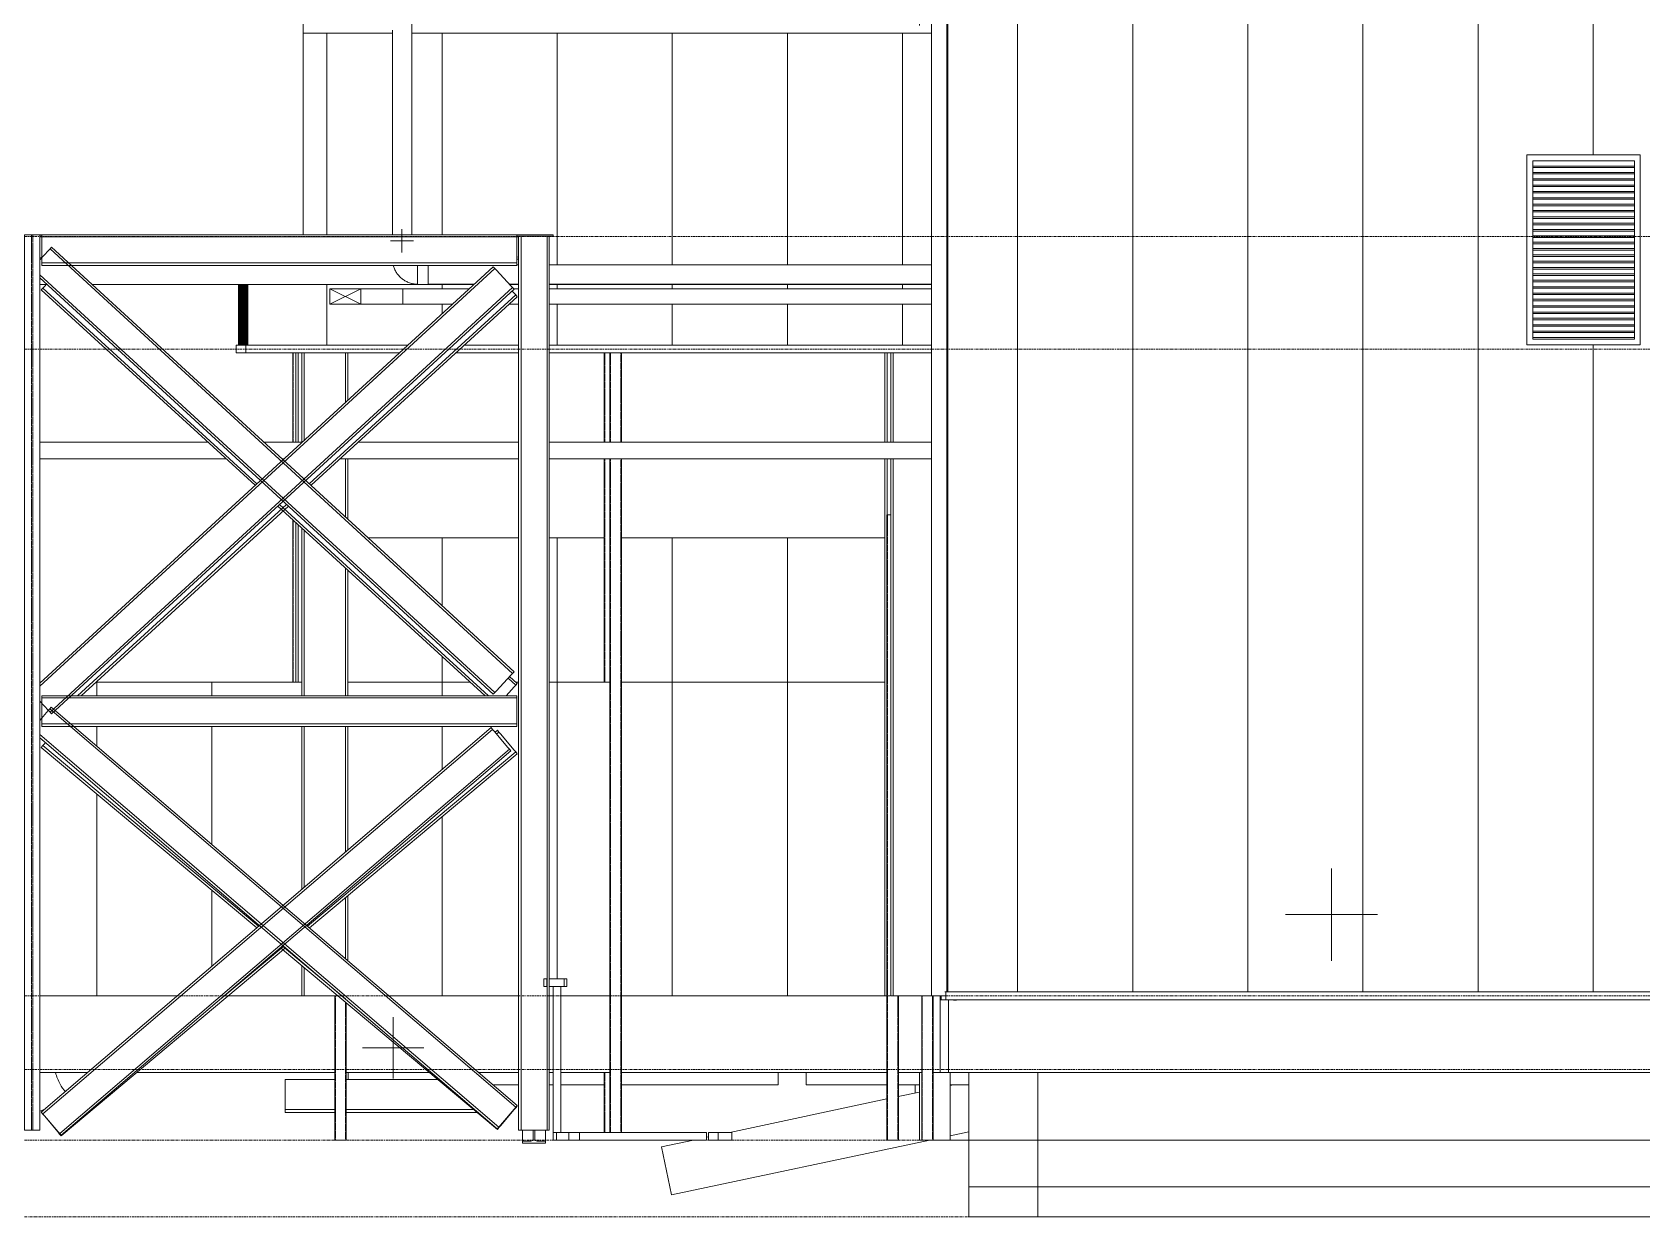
# Model space of a CAD drawing. Header units: centimetres. Extents: x -3046 to 63786, y -269 to 1483.
# Drawn here: x 17596 to 18644, y -50 to 722 of the extents above; entities that cross this region are included whole.
import ezdxf

# ---------------------------------------------------------------- set-up
doc = ezdxf.new("R2010")
doc.units = ezdxf.units.CM
for name, pattern in [('Centre', [3.175, 0.635, -0.475, 1.59, -0.475]), ('Hidden', [0.714375, 0.47625, -0.238125]), ('Oculto', [0.714375, 0.47625, -0.238125])]:
    doc.linetypes.add(name, pattern=pattern)
for name, color, linetype, lineweight in [('A-FLOR', 7, 'Continuous', 9), ('A-FLOR-LEVL', 7, 'Continuous', 9), ('A-GENM', 7, 'Continuous', 9), ('A-GLAZ', 7, 'Continuous', 9), ('A-WALL', 7, 'Continuous', 9), ('A-WALL-PATT', 7, 'Continuous', 9), ('C-BLDG-PADS', 7, 'Continuous', 9), ('E-CABL-TRAY', 7, 'Continuous', 9), ('M-EQPM', 7, 'Continuous', 9), ('M-HVAC-DUCT', 7, 'Continuous', 9), ('M-HVAC-DUCT-CNTR', 7, 'Continuous', 9), ('P-PIPE', 7, 'Continuous', 9), ('P-PIPE-CNTR', 7, 'Continuous', 9), ('S-BEAM', 7, 'Continuous', 9), ('S-COLS', 7, 'Continuous', 9)]:
    doc.layers.add(name, color=color, linetype=linetype, lineweight=lineweight)
doc.layers.add('E-CABL-TRAY-ANNO', color=7, linetype='Continuous', lineweight=9, true_color=0x007f00)
pattern_1 = [(90, (21462.55, 565.166), (-75, 5e-15), [])]

# ---------------------------------------------------------------- blocks, each defined once
blk = doc.blocks.new('ORIGEN - ORIGEN-V26-s02')
at = {"layer": 'A-GENM'}
for p, q in [((-6.1, 105), (-4.2, 105)), ((-6.1, 100), (-6.1, 105)), ((-4.2, 100), (-4.2, 105)), ((-2.5, 105), (7.1, 105)), ((7.1, 105), (9, 105)), ((7.1, 100), (7.1, 105)), ((9, 100), (9, 105)), ((-4.2, 100), (-6.1, 100)), ((0, 100), (-2.5, 100)), ((0, 100), (5, 100)), ((0, 5), (0, 100)), ((7.1, 100), (5, 100)), ((5, 5), (5, 100)), ((9, 100), (7.1, 100)), ((0, 5), (2.1, 5)), ((0, 0), (0, 5)), ((2.1, 0), (0, 0)), ((2.1, 5), (10.3, 5)), ((2.1, 0), (2.1, 5)), ((10.3, 0), (2.1, 0)), ((10.3, 5), (17.2, 5)), ((10.3, 0), (10.3, 5)), ((17.2, 0), (10.3, 0)), ((17.2, 0), (17.2, 5)), ((17.2, 5), (100, 5)), ((100, 0), (17.2, 0)), ((100, 0), (100, 5)), ((101.2, 5), (107.6, 5)), ((101.2, 0), (101.2, 5)), ((107.6, 0), (101.2, 0)), ((107.6, 5), (116.3, 5)), ((107.6, 0), (107.6, 5)), ((116.3, 0), (107.6, 0)), ((116.3, 0), (116.3, 5))]:
    blk.add_line(p, q, dxfattribs=at)
blk = doc.blocks.new('UC-Perfil universal-Pilar - 300 x 150-1495523-s02')
at = {"layer": 'S-COLS'}
for p, q in [((-167.7, 513), (-167.7, 454.9)), ((-166.2, 513), (-166.2, 454.9)), ((-167.7, 402.4), (-167.7, 298.4)), ((-166.2, 401), (-166.2, 298.4))]:
    blk.add_line(p, q, dxfattribs=at)
blk = doc.blocks.new('UC-Perfil universal-Pilar - 300 x 150-1495537-s02')
at = {"layer": 'S-COLS'}
for p, q in [((216.1, 513), (216.1, 454.9)), ((217.6, 513), (217.6, 454.9)), ((216.1, 443.9), (216.1, 298.4)), ((217.6, 443.9), (217.6, 407.5))]:
    blk.add_line(p, q, dxfattribs=at)
blk = doc.blocks.new('Costanera Perfil Z - Parametrizado - Costanera Perfil Z - Parametrizado-V27-s02')
at = {"layer": 'S-BEAM'}
for p, q in [((-174.7, 20), (-174.7, 39.5)), ((-142.3, 39.5), (-174.7, 39.5)), ((-75.2, 39.5), (-134.8, 39.5)), ((-174.7, 18), (-174.7, 20)), ((-142.3, 20), (-174.7, 20)), ((-142.3, 18), (-174.7, 18)), ((-51.9, 20), (-134.8, 20)), ((-49.5, 18), (-134.8, 18))]:
    blk.add_line(p, q, dxfattribs=at)
blk = doc.blocks.new('UC-Perfil universal-Pilar - 300 x 150-V28-s02')
at = {"layer": 'S-COLS'}
for p, q in [((-163.7, 513), (-163.7, 454.9)), ((-162.2, 513), (-162.2, 456.1)), ((-135.2, 513), (-135.2, 480.8)), ((-133.7, 482.2), (-133.7, 513)), ((-135.2, 444), (-135.2, 406.3)), ((-133.7, 404.6), (-133.7, 444)), ((-163.7, 398.8), (-163.7, 289.6)), ((-162.2, 397.4), (-162.2, 289.6)), ((-135.2, 372.7), (-135.2, 289.6)), ((-133.7, 289.6), (-133.7, 371.3)), ((-163.7, 269.6), (-163.7, 163.5)), ((-162.2, 269.6), (-162.2, 164.8)), ((-135.2, 269.6), (-135.2, 187.8)), ((-133.7, 189.1), (-133.7, 269.6)), ((-135.2, 158.1), (-135.2, 118.2)), ((-133.7, 116.8), (-133.7, 159.4)), ((-163.7, 113.7), (-163.7, 94)), ((-162.2, 112.4), (-162.2, 94)), ((-162.2, 94), (-163.7, 94)), ((-160.6, 94), (-162.2, 94)), ((-140.2, 94), (-160.6, 94))]:
    blk.add_line(p, q, dxfattribs=at)
blk = doc.blocks.new('UC-Perfil universal-Pilar - 300 x 150-V29-s02')
at = {"layer": 'S-COLS'}
for p, q in [((220.1, 513), (220.1, 454.9)), ((221.6, 513), (221.6, 454.9)), ((220.1, 443.9), (220.1, 94)), ((221.6, 443.9), (221.6, 94)), ((221.6, 94), (220.1, 94)), ((223.2, 94), (221.6, 94)), ((246.4, 94), (223.2, 94))]:
    blk.add_line(p, q, dxfattribs=at)
blk = doc.blocks.new('Costanera Perfil Z - Parametrizado - h_22cm-1726051-s02')
at = {"layer": 'S-BEAM'}
for p, q in [((260.8, 91.5), (260.8, 91.1)), ((260.8, 91.1), (262.7, 91.1)), ((262.7, 91.4), (261.1, 91.4)), ((262.7, 91.1), (262.7, 91.4))]:
    blk.add_line(p, q, dxfattribs=at)
blk = doc.blocks.new('PQ_RVR_EST-01_ZZ_ZZ_MO_T_A_rvt-2-s02')
at = {"layer": 'A-FLOR'}
for p, q in [((216.1, 94), (217.4, 94)), ((252.1, 91.5), (252.1, 44)), ((257.6, 91.5), (257.6, 44)), ((-303.4, 44), (-334.4, 44)), ((-142.3, 44), (-271.4, 44)), ((-80.5, 44), (-134.8, 44)), ((-22.5, 44), (-48.5, 44)), ((0, 44), (-2.5, 44)), ((37, 44), (5, 44)), ((217.4, 44), (44.5, 44)), ((240.1, 44), (224.8, 44)), ((252.1, 44), (247.6, 44)), ((257.6, 44), (252.1, 44)), ((2181.6, 44), (257.6, 44))]:
    blk.add_line(p, q, dxfattribs=at)
at = {"layer": 'A-WALL'}
for p, q in [((315.8, 44), (315.8, -50)), ((315.8, -50), (2195.7, -50))]:
    blk.add_line(p, q, dxfattribs=at)
at = {"layer": 'A-GENM', "lineweight": 9}
blk.add_blockref('ORIGEN - ORIGEN-V26-s02', (0, 0), dxfattribs=at)
at = {"layer": 'S-BEAM', "lineweight": 9}
for name in ['Costanera Perfil Z - Parametrizado - h_22cm-1726051-s02', 'Costanera Perfil Z - Parametrizado - Costanera Perfil Z - Parametrizado-V27-s02']:
    blk.add_blockref(name, (0, 0), dxfattribs=at)
at = {"layer": 'S-COLS', "lineweight": 9}
for name in ['UC-Perfil universal-Pilar - 300 x 150-1495523-s02', 'UC-Perfil universal-Pilar - 300 x 150-V28-s02', 'UC-Perfil universal-Pilar - 300 x 150-1495537-s02', 'UC-Perfil universal-Pilar - 300 x 150-V29-s02']:
    blk.add_blockref(name, (0, 0), dxfattribs=at)
blk = doc.blocks.new('UC-Perfil universal-Pilar - 100x200 UC-V32-s02')
at = {"layer": 'S-COLS'}
for p, q in [((-344.4, 590), (-344.4, 6.5)), ((-334.4, 590), (-344.4, 590)), ((-334.4, 590), (-334.4, 6.5)), ((-334.4, 6.5), (-344.4, 6.5))]:
    blk.add_line(p, q, dxfattribs=at)
at = {"layer": 'S-COLS', "linetype": 'Oculto'}
for p, q in [((-339.8, 6.5), (-339.8, 590)), ((-339.1, 590), (-339.1, 6.5))]:
    blk.add_line(p, q, dxfattribs=at)
blk = doc.blocks.new('UC-Perfil universal-Pilar - 100x200 UC-V33-s02')
at = {"layer": 'S-COLS'}
for p, q in [((-22.5, 589), (-22.5, 6.5)), ((-20.9, 589), (-20.9, 6.5)), ((-4, 589), (-4, 6.5)), ((-2.5, 6.5), (-2.5, 589)), ((-20.9, 6.5), (-22.5, 6.5)), ((-19.4, 6.5), (-20.9, 6.5)), ((-5.5, 6.5), (-19.4, 6.5)), ((-4, 6.5), (-5.5, 6.5)), ((-2.5, 6.5), (-4, 6.5))]:
    blk.add_line(p, q, dxfattribs=at)
blk = doc.blocks.new('UC-Perfil universal - 150x200 UC-1208291-s02')
at = {"layer": 'S-BEAM'}
for p, q in [((-333.2, 288.1), (-333.2, 289.6)), ((-23.7, 289.6), (-333.2, 289.6)), ((-333.2, 286.6), (-333.2, 288.1)), ((-23.7, 288.1), (-333.2, 288.1)), ((-333.2, 272.7), (-333.2, 286.6)), ((-23.7, 289.6), (-23.7, 288.1)), ((-23.7, 288.1), (-23.7, 286.6)), ((-23.7, 286.6), (-23.7, 272.7)), ((-333.2, 271.2), (-333.2, 272.7)), ((-23.7, 272.7), (-23.7, 271.2)), ((-333.2, 269.6), (-333.2, 271.2)), ((-333.2, 271.2), (-23.7, 271.2)), ((-23.7, 269.6), (-333.2, 269.6)), ((-23.7, 271.2), (-23.7, 269.6))]:
    blk.add_line(p, q, dxfattribs=at)
blk = doc.blocks.new('UC-Perfil universal - 150x200 UC-1208680-s02')
at = {"layer": 'S-BEAM'}
for p, q in [((-36.3, 267.1), (-37.9, 265.7)), ((-35.3, 265.9), (-36.7, 264.7)), ((-36.3, 267.1), (-35.3, 265.9)), ((-35.3, 265.9), (-34.3, 264.7)), ((-34.3, 264.7), (-25.4, 254.1)), ((-160, 139.3), (-24.4, 252.9)), ((-23.4, 251.8), (-158.8, 138.3)), ((-25.4, 254.1), (-24.4, 252.9)), ((-24.4, 252.9), (-23.4, 251.8)), ((-216.5, 92), (-175.5, 126.3)), ((-174.4, 125.3), (-320.6, 2.7)), ((-332.5, 16.9), (-333.5, 18.1)), ((-331.5, 15.7), (-332.5, 16.9)), ((-322.6, 5.1), (-331.5, 15.7)), ((-321.6, 3.9), (-322.6, 5.1)), ((-320.6, 2.7), (-321.6, 3.9))]:
    blk.add_line(p, q, dxfattribs=at)
blk = doc.blocks.new('UC-Perfil universal - 150x200 UC-1208719-s02')
at = {"layer": 'S-BEAM'}
for p, q in [((-333.5, 255.9), (-332.5, 257.1)), ((-333.5, 255.9), (-193.1, 138.3)), ((-332.5, 257.1), (-331.5, 258.3)), ((-332.5, 257.1), (-191.9, 139.3)), ((-331.5, 258.3), (-330.8, 259.1)), ((-176.4, 126.3), (-135.4, 92)), ((-177.6, 125.3), (-36.3, 6.9)), ((-24.4, 21.1), (-25.4, 19.9)), ((-23.4, 22.2), (-24.4, 21.1)), ((-25.4, 19.9), (-34.3, 9.3)), ((-35.3, 8.1), (-36.3, 6.9)), ((-34.3, 9.3), (-35.3, 8.1))]:
    blk.add_line(p, q, dxfattribs=at)
blk = doc.blocks.new('UC-Perfil universal - 150x200 UC-1208768-s02')
at = {"layer": 'S-BEAM'}
for p, q in [((-158.9, 427.7), (-24.4, 550.7)), ((-23.4, 549.5), (-157.7, 426.7)), ((-26.6, 553), (-25.5, 551.8)), ((-25.5, 551.8), (-24.4, 550.7)), ((-24.4, 550.7), (-23.4, 549.5)), ((-309.8, 289.6), (-173.7, 414.2)), ((-172.5, 413.1), (-307.5, 289.6))]:
    blk.add_line(p, q, dxfattribs=at)
blk = doc.blocks.new('UC-Perfil universal - 150x200 UC-1208779-s02')
at = {"layer": 'S-BEAM'}
for p, q in [((-332.5, 555.2), (-331.4, 556.3)), ((-331.4, 556.3), (-330.1, 557.8)), ((-333.5, 554.1), (-332.5, 555.2)), ((-333.5, 554.1), (-194.2, 426.7)), ((-332.5, 555.2), (-193, 427.7)), ((-179.4, 413.1), (-44.4, 289.6)), ((-178.2, 414.2), (-42.1, 289.6)), ((-25.5, 295.3), (-30.6, 289.6)), ((-29.4, 301), (-24.4, 296.4)), ((-28.4, 302.1), (-23.4, 297.6)), ((-24.4, 296.4), (-25.5, 295.3)), ((-23.4, 297.6), (-24.4, 296.4))]:
    blk.add_line(p, q, dxfattribs=at)
blk = doc.blocks.new('UC-Perfil universal - 150x200 UC-1218450-s02')
at = {"layer": 'S-BEAM'}
for p, q in [((-39.1, 569.1), (-334.4, 297.8)), ((-38, 568), (-334.4, 295.7)), ((-39.1, 569.1), (-38, 568)), ((-38, 568), (-37, 566.9)), ((-37, 566.9), (-27.6, 556.7)), ((-27.6, 556.7), (-26.6, 555.5)), ((-327.8, 278.8), (-26.6, 555.5)), ((-25.5, 554.4), (-326.8, 277.7)), ((-26.6, 555.5), (-25.5, 554.4)), ((-328.9, 280), (-334.4, 286.1)), ((-327.8, 278.8), (-328.8, 280)), ((-326.8, 277.7), (-327.8, 278.8))]:
    blk.add_line(p, q, dxfattribs=at)
blk = doc.blocks.new('UC-Perfil universal - 150x200 UC-V34-s02')
at = {"layer": 'S-BEAM'}
for p, q in [((-334.4, 573.6), (-328.8, 579.7)), ((-328.8, 579.7), (-327.8, 580.8)), ((-327.8, 580.8), (-326.8, 581.9)), ((-26.6, 304.1), (-327.8, 580.8)), ((-25.5, 305.2), (-326.8, 581.9)), ((-334.4, 563.9), (-38, 291.6)), ((-39.1, 290.5), (-334.4, 561.8)), ((-25.5, 305.2), (-26.6, 304.1)), ((-27.6, 303), (-37, 292.8)), ((-26.6, 304.1), (-27.6, 303)), ((-38, 291.6), (-39.1, 290.5)), ((-37, 292.8), (-38, 291.6))]:
    blk.add_line(p, q, dxfattribs=at)
blk = doc.blocks.new('UC-Perfil universal - 150x200 UC-1218451-s02')
at = {"layer": 'S-BEAM'}
for p, q in [((-40.5, 268.8), (-333.5, 18.3)), ((-39.5, 267.6), (-332.5, 17.1)), ((-40.5, 268.8), (-39.5, 267.6)), ((-39.5, 267.6), (-38.5, 266.5)), ((-38.5, 266.5), (-29.5, 255.9)), ((-321.5, 4.2), (-28.5, 254.8)), ((-27.5, 253.6), (-320.5, 3.1)), ((-29.5, 255.9), (-28.5, 254.8)), ((-28.5, 254.8), (-27.5, 253.6)), ((-332.5, 17.1), (-333.5, 18.3)), ((-331.5, 15.9), (-332.5, 17.1)), ((-322.5, 5.4), (-331.5, 15.9)), ((-321.5, 4.2), (-322.5, 5.4)), ((-320.5, 3.1), (-321.5, 4.2))]:
    blk.add_line(p, q, dxfattribs=at)
blk = doc.blocks.new('UC-Perfil universal - 150x200 UC-1218452-s02')
at = {"layer": 'S-BEAM'}
for p, q in [((-334.4, 273.5), (-329, 279.9)), ((-329, 279.9), (-328, 281)), ((-328, 281), (-327, 282.2)), ((-328, 281), (-24.4, 21.4)), ((-327, 282.2), (-23.4, 22.5)), ((-334.4, 264.2), (-35.4, 8.5)), ((-334.4, 262.2), (-36.4, 7.3)), ((-24.4, 21.4), (-25.4, 20.2)), ((-23.4, 22.5), (-24.4, 21.4)), ((-25.4, 20.2), (-34.4, 9.7)), ((-35.4, 8.5), (-36.4, 7.3)), ((-34.4, 9.7), (-35.4, 8.5))]:
    blk.add_line(p, q, dxfattribs=at)
blk = doc.blocks.new('UC-Perfil universal - 150x200 UC-1218454-s02')
at = {"layer": 'S-BEAM'}
for p, q in [((-20, 6.5), (-20, -0.6)), ((-13, 6.5), (-13, 0.7)), ((-12, 0.7), (-12, 6.5)), ((-5, -0.6), (-5, 6.5)), ((-14.5, -0.6), (-20, -0.6)), ((-20, -0.6), (-20, -1.9)), ((-20, -1.9), (-5, -1.9)), ((-5, -0.6), (-10.5, -0.6)), ((-5, -1.9), (-5, -0.6))]:
    blk.add_line(p, q, dxfattribs=at)
for centre, major_axis, start_param, end_param in [((-14.5, 0.7), (-1.52, 0), 1.570796, 3.141593), ((-10.5, 0.7), (1.52, 0), 3.141593, 4.712389)]:
    blk.add_ellipse(centre, major_axis=major_axis, ratio=0.859138, start_param=start_param, end_param=end_param, dxfattribs=at)
blk = doc.blocks.new('Elbow PVC NCh - Elbow PVC NCh-V35-s02')
at = {"layer": 'P-PIPE', "color": 6, "true_color": 0xff00ff}
for p, q in [((-88.4, 570), (-88.4, 557.6)), ((-81.5, 557.6), (-81.5, 570)), ((-88.4, 557.6), (-81.5, 557.6))]:
    blk.add_line(p, q, dxfattribs=at)
at = {"layer": 'P-PIPE', "color": 6, "true_color": 0xff00ff, "flags": 128}
blk.add_lwpolyline([(-104.1, 570), (-104, 569.5), (-103.8, 568.9), (-103.6, 568.3), (-103.3, 567.7), (-103.1, 567.1), (-102.8, 566.5), (-102.5, 565.9), (-102.1, 565.4), (-101.8, 564.8), (-101.4, 564.3), (-101, 563.8), (-100.6, 563.3), (-100.1, 562.8), (-99.7, 562.4), (-99.2, 561.9), (-98.7, 561.5), (-98.2, 561.1), (-97.7, 560.7), (-97.1, 560.4), (-96.6, 560), (-96, 559.7), (-95.4, 559.4), (-94.8, 559.1), (-94.2, 558.9), (-93.6, 558.7), (-93, 558.5), (-92.4, 558.3), (-91.8, 558.1), (-91.1, 558), (-90.5, 557.9), (-89.8, 557.8), (-89.2, 557.8), (-88.5, 557.8), (-88.4, 557.8)], dxfattribs=at)
blk = doc.blocks.new('UC-Perfil universal - 150x200 UC-1245460-s02')
at = {"layer": 'S-BEAM'}
for p, q in [((-344.4, 588.5), (-345.7, 588.5)), ((-333.3, 588.5), (-334.4, 588.5)), ((-345.7, 571.5), (-344.4, 571.5)), ((-344.4, 570), (-345.7, 570))]:
    blk.add_line(p, q, dxfattribs=at)
blk = doc.blocks.new('C Shapes - C8x16-1245447-s02')
at = {"layer": 'S-BEAM'}
for p, q in [((-333.3, 588.6), (-334.4, 588.8)), ((-334.4, 575.2), (-333.3, 575.4)), ((-334.1, 574), (-334.4, 574))]:
    blk.add_line(p, q, dxfattribs=at)
blk = doc.blocks.new('C Shapes - C8x16-1245474-s02')
at = {"layer": 'S-BEAM'}
for p, q in [((-23.7, 588.6), (-22.7, 588.4)), ((-22.7, 575.6), (-23.7, 575.4)), ((-23.7, 574), (-22.5, 574))]:
    blk.add_line(p, q, dxfattribs=at)
for centre, start_param, end_param in [((-22.8, 587.1), 5.883796, 6.118077), ((-22.8, 576.9), 3.306701, 3.540982)]:
    blk.add_ellipse(centre, major_axis=(0, 1.27), ratio=0.6, start_param=start_param, end_param=end_param, dxfattribs=at)
blk = doc.blocks.new('BPC_Codo 90_ - Codo 90_-1054126-s02')
at = {"layer": 'E-CABL-TRAY'}
for p, q in [((-125.4, 554.7), (-105.4, 554.7)), ((-105.4, 554.7), (-97.9, 554.7)), ((-97.9, 554.7), (-97.9, 544.7)), ((-105.4, 544.7), (-125.4, 544.7)), ((-105.4, 544.7), (-97.9, 544.7))]:
    blk.add_line(p, q, dxfattribs=at)
blk = doc.blocks.new('Torre - Torre-1256069-s02')
at = {"layer": 'M-EQPM'}
for p, q in [((-517.8, 1014), (-162.8, 1014)), ((-517.8, 1014), (-517.8, 590)), ((-162.8, 590), (-162.8, 1014))]:
    blk.add_line(p, q, dxfattribs=at)
blk = doc.blocks.new('Cobre - Codo - CO - Codo-1260935-s02')
at = {"layer": 'P-PIPE', "color": 6, "true_color": 0xff00ff, "flags": 128}
blk.add_lwpolyline([(-94.6, 557.5), (-94.2, 557.5), (-93.9, 557.5), (-93.8, 557.5)], dxfattribs=at)
blk = doc.blocks.new('M Canal C-Pilar - 2C200X74-V45-s02')
at = {"layer": 'S-COLS'}
for p, q in [((238.6, 726.3), (238.6, 755.6)), ((238.6, 0), (238.6, 44)), ((258.6, 44), (258.6, 0)), ((240.1, 0), (238.6, 0)), ((258.6, 0), (247.6, 0))]:
    blk.add_line(p, q, dxfattribs=at)
blk = doc.blocks.new('Generic Model 4 - Generic Model 4-1305126-s02')
at = {"layer": 'A-GENM'}
for p, q in [((-133.5, 44), (-133.5, 39.5)), ((146.5, 36), (146.5, 44)), ((164.8, 44), (164.8, 36)), ((-39.3, 36), (-22.5, 36)), ((-2.5, 36), (0, 36)), ((5, 36), (6.5, 36)), ((6.5, 36), (33, 36)), ((44.5, 36), (146.5, 36)), ((164.8, 36), (217.3, 36)), ((224.8, 36), (238.6, 36)), ((258.6, 36), (270.7, 36))]:
    blk.add_line(p, q, dxfattribs=at)
blk = doc.blocks.new('M_Round Tee - Tee-984139-s02')
at = {"layer": 'M-HVAC-DUCT', "color": 6, "true_color": 0xff00ff}
for p, q in [((-344.4, 47.2), (-353.5, 43.6)), ((-334.4, 18.9), (-331.2, 20.2))]:
    blk.add_line(p, q, dxfattribs=at)
for centre, start_param, end_param in [((-347.9, 29.7), 0.242942, 1.813738), ((-347.9, 29.7), 6.264328, 6.526127), ((-315.8, 42.5), 1.266849, 1.813738), ((-315.8, 42.5), 1.813738, 2.248259), ((-347.9, 29.7), 1.813738, 2.860936)]:
    blk.add_ellipse(centre, major_axis=(-5.6, 13.9), ratio=0.503669, start_param=start_param, end_param=end_param, dxfattribs=at)
blk = doc.blocks.new('Generic Model 5 - Generic Model 5-1306984-s02')
at = {"layer": 'A-GENM'}
for p, q in [((235.9, 36), (235.9, 30.7)), ((270.8, 0), (258.6, 0))]:
    blk.add_line(p, q, dxfattribs=at)
blk = doc.blocks.new('PQ_RVR_EXT-01_ZZ_ZZ_MO_T_A_rvt-2-s02')
at = {"layer": 'A-FLOR'}
for p, q in [((-334.4, 590), (-333.3, 590)), ((-333.3, 589), (-334.4, 589)), ((-23.7, 590), (0, 590)), ((0, 589), (-23.7, 589)), ((0, 589), (0, 590))]:
    blk.add_line(p, q, dxfattribs=at)
at = {"layer": 'E-CABL-TRAY'}
for p, q in [((-97.9, 544.7), (-97.9, 554.7)), ((-54.8, 554.7), (-97.9, 554.7)), ((-22.5, 554.7), (-25.8, 554.7)), ((246.4, 554.7), (-2.5, 554.7)), ((-65.7, 544.7), (-97.9, 544.7)), ((-22.5, 544.7), (-28.7, 544.7)), ((246.4, 544.7), (-2.5, 544.7))]:
    blk.add_line(p, q, dxfattribs=at)
at = {"layer": 'E-CABL-TRAY-ANNO'}
for p, q in [((-125.4, 554.7), (-145.4, 544.7)), ((-145.4, 554.7), (-125.4, 544.7)), ((-145.4, 554.7), (-125.4, 554.7)), ((-145.4, 544.7), (-145.4, 554.7)), ((-125.4, 554.7), (-125.4, 544.7)), ((-125.4, 544.7), (-145.4, 544.7))]:
    blk.add_line(p, q, dxfattribs=at)
at = {"layer": 'M-HVAC-DUCT', "color": 6, "true_color": 0xff00ff}
for p, q in [((261, 36), (258.6, 35.5)), ((217.4, 26.8), (115, 5)), ((238.6, 31.3), (224.8, 28.3)), ((91.5, 0), (70.6, -4.4)), ((77.2, -35.7), (245.4, 0)), ((101.2, 2.1), (100, 1.8)), ((258.6, 2.8), (270.8, 5.4)), ((70.6, -4.4), (73.9, -20.1)), ((73.9, -20.1), (77.2, -35.7))]:
    blk.add_line(p, q, dxfattribs=at)
for start_param, end_param in [(1.266849, 1.813738), (1.813738, 2.248259)]:
    blk.add_ellipse((-315.8, 42.5), major_axis=(-5.6, 13.9), ratio=0.503669, start_param=start_param, end_param=end_param, dxfattribs=at)
at = {"layer": 'M-HVAC-DUCT-CNTR', "color": 6, "true_color": 0xff00ff}
for p, q in [((507.1, 116.9), (507.1, 176.9)), ((477.1, 146.9), (537.1, 146.9)), ((-104.2, 40.1), (-104.2, 80.1)), ((-124.2, 60.1), (-84.2, 60.1))]:
    blk.add_line(p, q, dxfattribs=at)
at = {"layer": 'P-PIPE', "color": 6, "true_color": 0xff00ff}
for p, q in [((-92.1, 590.2), (-92.1, 953.9)), ((-104.6, 723.3), (-104.6, 590.2)), ((-22.5, 570.3), (-23.7, 570.3)), ((246.4, 570.3), (-2.5, 570.3)), ((-334.4, 557.5), (-330.4, 557.5)), ((-300.2, 557.5), (-51.7, 557.5)), ((-81.5, 557.8), (-51.4, 557.8)), ((-28.6, 557.8), (-22.5, 557.8)), ((-28.4, 557.5), (-22.5, 557.5)), ((-2.5, 557.8), (246.4, 557.8)), ((-2.5, 557.5), (246.4, 557.5)), ((-225.1, 454.9), (-334.4, 454.9)), ((-163.4, 454.9), (-188.5, 454.9)), ((-22.5, 454.9), (-126.8, 454.9)), ((246.4, 454.9), (-2.5, 454.9)), ((-334.4, 443.9), (-213.1, 443.9)), ((-176.5, 443.9), (-175.4, 443.9)), ((-138.8, 443.9), (-22.5, 443.9)), ((-2.5, 443.9), (246.4, 443.9))]:
    blk.add_line(p, q, dxfattribs=at)
at = {"layer": 'P-PIPE-CNTR', "color": 6, "true_color": 0xff00ff}
for p, q in [((-98.5, 578.5), (-98.5, 593.5)), ((-106, 586), (-91, 586))]:
    blk.add_line(p, q, dxfattribs=at)
at = {"layer": 'A-GENM', "lineweight": 9}
for name in ['ORIGEN - ORIGEN-V26-s02', 'Generic Model 4 - Generic Model 4-1305126-s02', 'Generic Model 5 - Generic Model 5-1306984-s02']:
    blk.add_blockref(name, (0, 0), dxfattribs=at)
at = {"layer": 'E-CABL-TRAY', "lineweight": 9}
blk.add_blockref('BPC_Codo 90_ - Codo 90_-1054126-s02', (0, 0), dxfattribs=at)
at = {"layer": 'M-EQPM', "lineweight": 9}
blk.add_blockref('Torre - Torre-1256069-s02', (0, 0), dxfattribs=at)
at = {"layer": 'M-HVAC-DUCT', "lineweight": 9}
blk.add_blockref('M_Round Tee - Tee-984139-s02', (0, 0), dxfattribs=at)
at = {"layer": 'P-PIPE', "lineweight": 9}
for name in ['Elbow PVC NCh - Elbow PVC NCh-V35-s02', 'Cobre - Codo - CO - Codo-1260935-s02']:
    blk.add_blockref(name, (0, 0), dxfattribs=at)
at = {"layer": 'S-BEAM', "lineweight": 9}
for name, p in [('UC-Perfil universal - 150x200 UC-1245460-s02', (0, 0)), ('C Shapes - C8x16-1245447-s02', (0, 0)), ('UC-Perfil universal - 150x200 UC-1208291-s02', (0, 300.4)), ('C Shapes - C8x16-1245474-s02', (0, 0)), ('UC-Perfil universal - 150x200 UC-V34-s02', (0, 0)), ('UC-Perfil universal - 150x200 UC-1218450-s02', (0, 0)), ('UC-Perfil universal - 150x200 UC-1208779-s02', (0, 0)), ('UC-Perfil universal - 150x200 UC-1208768-s02', (0, 0)), ('UC-Perfil universal - 150x200 UC-1208291-s02', (0, 0)), ('UC-Perfil universal - 150x200 UC-1218452-s02', (0, 0)), ('UC-Perfil universal - 150x200 UC-1218451-s02', (0, 0)), ('UC-Perfil universal - 150x200 UC-1208680-s02', (0, 0)), ('UC-Perfil universal - 150x200 UC-1208719-s02', (0, 0)), ('UC-Perfil universal - 150x200 UC-1218454-s02', (0, 0))]:
    blk.add_blockref(name, p, dxfattribs=at)
at = {"layer": 'S-COLS', "lineweight": 9}
for name in ['M Canal C-Pilar - 2C200X74-V45-s02', 'UC-Perfil universal-Pilar - 100x200 UC-V32-s02', 'UC-Perfil universal-Pilar - 100x200 UC-V33-s02']:
    blk.add_blockref(name, (0, 0), dxfattribs=at)
blk = doc.blocks.new('ORIGEN - ORIGEN-1144872-s02')
at = {"layer": 'A-GENM'}
for p, q in [((-6.1, 105), (-4.2, 105)), ((-6.1, 100), (-6.1, 105)), ((-4.2, 100), (-4.2, 105)), ((-2.5, 105), (7.1, 105)), ((7.1, 105), (9, 105)), ((7.1, 100), (7.1, 105)), ((9, 100), (9, 105)), ((-4.2, 100), (-6.1, 100)), ((0, 100), (-2.5, 100)), ((0, 100), (5, 100)), ((0, 5), (0, 100)), ((7.1, 100), (5, 100)), ((5, 5), (5, 100)), ((9, 100), (7.1, 100)), ((0, 5), (2.1, 5)), ((0, 0), (0, 5)), ((2.1, 0), (0, 0)), ((2.1, 5), (10.3, 5)), ((2.1, 0), (2.1, 5)), ((10.3, 0), (2.1, 0)), ((10.3, 5), (17.2, 5)), ((10.3, 0), (10.3, 5)), ((17.2, 0), (10.3, 0)), ((17.2, 0), (17.2, 5)), ((17.2, 5), (100, 5)), ((100, 0), (17.2, 0)), ((100, 0), (100, 5)), ((101.2, 5), (107.6, 5)), ((101.2, 0), (101.2, 5)), ((107.6, 0), (101.2, 0)), ((107.6, 5), (116.3, 5)), ((107.6, 0), (107.6, 5)), ((116.3, 0), (107.6, 0)), ((116.3, 0), (116.3, 5))]:
    blk.add_line(p, q, dxfattribs=at)
blk = doc.blocks.new('HSS Rectangular-Column - 75 x 75-1499029-s02')
at = {"layer": 'S-COLS'}
for p, q in [((-169.7, 513), (-169.7, 454.9)), ((-169.7, 404.3), (-169.7, 298.4))]:
    blk.add_line(p, q, dxfattribs=at)
at = {"layer": 'S-COLS', "linetype": 'Hidden'}
for p, q in [((-169.3, 513), (-169.3, 454.9)), ((-169.3, 403.9), (-169.3, 298.4))]:
    blk.add_line(p, q, dxfattribs=at)
blk = doc.blocks.new('HSS Rectangular-Column - 75 x 75-1493584-s02')
at = {"layer": 'S-COLS'}
for p, q in [((-142.3, 94), (-142.3, 0)), ((-134.8, 0), (-134.8, 89.4)), ((-142.3, 0), (-141.3, 0)), ((-135.7, 0), (-141.3, 0)), ((-135.7, 0), (-134.8, 0))]:
    blk.add_line(p, q, dxfattribs=at)
at = {"layer": 'S-COLS', "linetype": 'Hidden'}
for p, q in [((-141.9, 94), (-141.9, 0)), ((-135.2, 0), (-135.2, 89.8))]:
    blk.add_line(p, q, dxfattribs=at)
blk = doc.blocks.new('HSS Rectangular-Column - 75 x 75-V23-s02')
at = {"layer": 'S-COLS'}
for p, q in [((37, 513), (37, 454.9)), ((44.5, 454.9), (44.5, 513)), ((37, 444), (37, 5)), ((44.5, 5), (44.5, 444))]:
    blk.add_line(p, q, dxfattribs=at)
at = {"layer": 'S-COLS', "linetype": 'Hidden'}
for p, q in [((37.4, 513), (37.4, 454.9)), ((44.1, 454.9), (44.1, 513)), ((37.4, 444), (37.4, 5)), ((44.1, 5), (44.1, 444))]:
    blk.add_line(p, q, dxfattribs=at)
blk = doc.blocks.new('HSS Rectangular-Column - 75 x 75-V24-s02')
at = {"layer": 'S-COLS'}
for p, q in [((33.2, 513), (33.2, 454.9)), ((33.2, 444), (33.2, 298.4)), ((33.2, 44), (33.2, 5))]:
    blk.add_line(p, q, dxfattribs=at)
at = {"layer": 'S-COLS', "linetype": 'Hidden'}
for p, q in [((33.6, 513), (33.6, 454.9)), ((33.6, 444), (33.6, 298.4)), ((33.6, 44), (33.6, 5))]:
    blk.add_line(p, q, dxfattribs=at)
blk = doc.blocks.new('HSS Rectangular-Column - 75 x 75-1499283-s02')
at = {"layer": 'S-COLS'}
for p, q in [((217.4, 407.5), (217.4, 0)), ((217.4, 407.5), (218.3, 407.5)), ((220.1, 407.5), (218.3, 407.5)), ((224.9, 0), (224.9, 94)), ((217.4, 0), (218.3, 0)), ((223.9, 0), (218.3, 0)), ((223.9, 0), (224.9, 0))]:
    blk.add_line(p, q, dxfattribs=at)
at = {"layer": 'S-COLS', "linetype": 'Hidden'}
for p, q in [((217.8, 407.5), (217.8, 0)), ((224.5, 0), (224.5, 94))]:
    blk.add_line(p, q, dxfattribs=at)
blk = doc.blocks.new('HSS Rectangular-Column - 75 x 75-V25-s02')
at = {"layer": 'S-COLS'}
for p, q in [((240.1, 94), (240.1, 0)), ((247.6, 0), (247.6, 94)), ((240.1, 0), (241.1, 0)), ((246.7, 0), (241.1, 0)), ((246.7, 0), (247.6, 0))]:
    blk.add_line(p, q, dxfattribs=at)
at = {"layer": 'S-COLS', "linetype": 'Hidden'}
for p, q in [((240.5, 94), (240.5, 0)), ((247.2, 0), (247.2, 94))]:
    blk.add_line(p, q, dxfattribs=at)
blk = doc.blocks.new('Costanera Perfil Z - Parametrizado - Costanera Perfil Z - Parametrizado-1497581-s02')
at = {"layer": 'S-BEAM'}
for p, q in [((-174.7, 20), (-174.7, 39.5)), ((-142.3, 39.5), (-174.7, 39.5)), ((-75.2, 39.5), (-134.8, 39.5)), ((-174.7, 18), (-174.7, 20)), ((-142.3, 20), (-174.7, 20)), ((-142.3, 18), (-174.7, 18)), ((-51.9, 20), (-134.8, 20)), ((-49.5, 18), (-134.8, 18))]:
    blk.add_line(p, q, dxfattribs=at)
blk = doc.blocks.new('M_Window-Louvers - 0_70 x 1_20-1843073-s02')
at = {"layer": 'A-GLAZ'}
for p, q in [((708.2, 642), (634.4, 642)), ((634.4, 642), (634.4, 518.2)), ((708.2, 518.2), (708.2, 642)), ((638.2, 522), (638.2, 638.2)), ((638.2, 638.2), (704.4, 638.2)), ((638.2, 634.7), (704.4, 634.7)), ((704.4, 633.7), (638.2, 633.7)), ((638.2, 630.6), (704.4, 630.6)), ((704.4, 629.6), (638.2, 629.6)), ((704.4, 638.2), (704.4, 522)), ((638.2, 626.5), (704.4, 626.5)), ((704.4, 625.5), (638.2, 625.5)), ((638.2, 622.3), (704.4, 622.3)), ((704.4, 621.3), (638.2, 621.3)), ((638.2, 618.2), (704.4, 618.2)), ((704.4, 617.2), (638.2, 617.2)), ((638.2, 614.1), (704.4, 614.1)), ((704.4, 613.1), (638.2, 613.1)), ((638.2, 609.9), (704.4, 609.9)), ((704.4, 608.9), (638.2, 608.9)), ((638.2, 605.8), (704.4, 605.8)), ((704.4, 604.8), (638.2, 604.8)), ((638.2, 601.6), (704.4, 601.6)), ((704.4, 600.6), (638.2, 600.6)), ((638.2, 597.5), (704.4, 597.5)), ((704.4, 596.5), (638.2, 596.5)), ((638.2, 593.4), (704.4, 593.4)), ((704.4, 592.4), (638.2, 592.4)), ((638.2, 589.2), (704.4, 589.2)), ((704.4, 588.2), (638.2, 588.2)), ((638.2, 585.1), (704.4, 585.1)), ((704.4, 584.1), (638.2, 584.1)), ((638.2, 581), (704.4, 581)), ((704.4, 580), (638.2, 580)), ((638.2, 576.8), (704.4, 576.8)), ((704.4, 575.8), (638.2, 575.8)), ((638.2, 572.7), (704.4, 572.7)), ((704.4, 571.7), (638.2, 571.7)), ((638.2, 568.6), (704.4, 568.6)), ((704.4, 567.5), (638.2, 567.5)), ((638.2, 564.4), (704.4, 564.4)), ((704.4, 563.4), (638.2, 563.4)), ((638.2, 560.3), (704.4, 560.3)), ((704.4, 559.3), (638.2, 559.3)), ((638.2, 556.1), (704.4, 556.1)), ((704.4, 555.1), (638.2, 555.1)), ((638.2, 552), (704.4, 552)), ((704.4, 551), (638.2, 551)), ((638.2, 547.9), (704.4, 547.9)), ((704.4, 546.9), (638.2, 546.9)), ((638.2, 543.7), (704.4, 543.7)), ((704.4, 542.7), (638.2, 542.7)), ((638.2, 539.6), (704.4, 539.6)), ((704.4, 538.6), (638.2, 538.6)), ((638.2, 535.5), (704.4, 535.5)), ((704.4, 534.5), (638.2, 534.5)), ((638.2, 531.3), (704.4, 531.3)), ((704.4, 530.3), (638.2, 530.3)), ((638.2, 527.2), (704.4, 527.2)), ((704.4, 526.2), (638.2, 526.2)), ((634.4, 518.2), (708.2, 518.2)), ((638.2, 523), (704.4, 523)), ((704.4, 522), (638.2, 522))]:
    blk.add_line(p, q, dxfattribs=at)
blk = doc.blocks.new('RVR-PQ-Canal ALL-Basado en cara - 100 x 150 x Sin camara-V49-s02')
at = {"layer": 'A-GENM'}
for p, q in [((246.4, 955.5), (247.9, 955.5)), ((246.4, 955.5), (246.4, 955.5)), ((246.4, 94), (246.4, 955.5)), ((246.4, 955.5), (246.4, 94)), ((256.4, 955), (256.4, 96.5)), ((246.4, 94), (246.4, 94)), ((255.2, 94), (246.4, 94))]:
    blk.add_line(p, q, dxfattribs=at)

msp = doc.modelspace()

# ---------------------------------------------------------------- hatches: boundary and pattern name
at = {"layer": 'A-WALL-PATT', "true_color": 0xc0c0c0}
h = msp.add_hatch(dxfattribs=at)
h.set_pattern_fill('FP_14', color=9, style=0, pattern_type=2)
h.set_pattern_definition(pattern_1)
h.paths.add_polyline_path([(19882.9, 96.5), (20076.8, 96.5), (20076.8, 513), (19811.3, 513), (19811.3, 518), (19812.6, 518), (19812.6, 630.8), (19811.3, 630.8), (19811.3, 635.8), (20076.8, 635.8), (20076.8, 920.7), (20066.8, 920.7), (20066.7, 940), (20062.7, 941), (20066.3, 961), (20059.3, 961.8), (20059.2, 961.2), (20058.9, 961.2), (20058.9, 961.8), (19961.1, 972.4), (19957.7, 953.5), (19964.7, 952.3), (19965, 953.9), (19965.3, 953.9), (19964.7, 952), (19957.4, 953.5), (19960.8, 972.6), (19811.7, 988.9), (19808.4, 970.6), (19815.4, 969.4), (19815.6, 971), (19815.9, 971), (19815.4, 969.1), (19808.1, 970.6), (19811.4, 988.9), (19661.5, 1005.3), (19658.5, 988.4), (19665.4, 987.2), (19665.7, 988.8), (19666, 988.8), (19665.4, 986.9), (19658.2, 988.4), (19661.2, 1005.3), (19508.4, 1022.1), (19505.6, 1006.4), (19512.5, 1005.2), (19512.8, 1006.8), (19513.1, 1006.8), (19512.5, 1004.9), (19505.3, 1006.4), (19508.1, 1022.1), (19357.8, 1038.5), (19355.2, 1024.1), (19362.2, 1022.9), (19362.5, 1024.5), (19362.8, 1024.4), (19362.2, 1022.5), (19354.9, 1024.1), (19357.5, 1038.6), (19205.8, 1055.2), (19203.4, 1041.7), (19210.4, 1040.5), (19210.6, 1042.1), (19210.9, 1042.1), (19210.4, 1040.2), (19203.1, 1041.7), (19205.5, 1055.2), (19141.2, 1062.2), (18192.6, 955.1), (18192.6, 96.5), (19863.7, 96.5)])
h.paths.add_polyline_path([(20091.8, 96.5), (20102, 96.5), (20102, 513), (20091.8, 513), (20091.8, 102)])
h.paths.add_polyline_path([(19152.4, 516), (19148.6, 516), (19148.6, 639.8), (19222.3, 639.6), (19222.3, 516), (19154.5, 516)])
h.paths.add_polyline_path([(18569.5, 518.2), (18569.5, 642), (18643.2, 641.8), (18643.2, 518.2), (18569.7, 518.2)])
h.paths.add_polyline_path([(19231.1, 519.7), (19227.1, 519.7), (19227.1, 639.7), (19297.1, 639.7), (19297.1, 519.7), (19269.5, 519.7)])
h.paths.add_polyline_path([(18645.3, 519.7), (18645.3, 639.7), (18715.3, 639.7), (18715.3, 519.7), (18656.1, 519.7)])
h.paths.add_polyline_path([(20066.8, 940.3), (20066.8, 940.7), (20070.1, 940.7), (20070.2, 941.4), (20070.5, 941.3), (20070.5, 940.7), (20092, 940.7), (20092, 958.2), (20066.6, 961), (20063, 941), (20066.7, 940.3)])
h = msp.add_hatch(dxfattribs=at)
h.set_pattern_fill('FP_13', color=9, style=0, pattern_type=2)
h.set_pattern_definition([(90, (18196.49938, 565.166), (-0.14217, 9e-18), [])])
h.paths.add_polyline_path([(18191.5, 96.5), (18192.1, 96.5), (18192.1, 955), (18191.5, 955), (18191.5, 109.1)])
h = msp.add_hatch(dxfattribs=at)
h.set_pattern_fill('FP_14', color=9, style=0, pattern_type=2)
h.set_pattern_definition(pattern_1)
h.paths.add_polyline_path([(17736.5, 518), (17840.3, 518), (17869.3, 544.7), (17789.7, 544.9), (17789.9, 554.7), (17880.2, 554.7), (17883.3, 557.5), (17736.5, 557.5), (17736.5, 519.5)])
h.paths.add_polyline_path([(18004.3, 518), (18181.4, 518), (18181.4, 544.7), (17932.6, 544.7), (17932.6, 518), (17985.1, 518)])
h.paths.add_polyline_path([(17877.2, 518), (17912.6, 518), (17912.6, 544.7), (17906.3, 544.7), (17878.8, 519.5)])
h.paths.add_polyline_path([(17909.5, 554.7), (17912.6, 554.7), (17912.6, 557.5), (17906.6, 557.5), (17909.3, 554.7)])
h.paths.add_polyline_path([(17966, 554.7), (18181.4, 554.7), (18181.4, 557.5), (17932.6, 557.5), (17932.6, 554.7), (17946.8, 554.7)])
h.paths.add_polyline_path([(18176.8, 570.3), (18181.4, 570.3), (18181.4, 721.3), (17842.9, 721.3), (17842.9, 590), (17935, 590), (17935, 589), (17932.6, 589), (17932.6, 570.3), (18157.7, 570.3)])
h.paths.add_polyline_path([(17911.3, 570.3), (17912.6, 570.3), (17912.4, 574), (17911.3, 574), (17911.3, 571.5)])
h.paths.add_polyline_path([(17812.6, 590), (17830.4, 590.2), (17830.4, 721.3), (17772.2, 721.3), (17772.2, 590), (17807.8, 590)])
h = msp.add_hatch(dxfattribs=at)
h.set_pattern_fill('FP_17', color=9, style=0, pattern_type=2)
h.set_pattern_definition([(90, (17749.12438, 565.166), (-0.28228, 2e-17), [])])
h.paths.add_polyline_path([(17734.8, 518), (17736, 518), (17736, 557.5), (17729.7, 557.5), (17729.7, 518)])
h = msp.add_hatch(dxfattribs=at)
h.set_pattern_fill('FP_14', color=9, style=0, pattern_type=2)
h.set_pattern_definition(pattern_1)
h.paths.add_polyline_path([(17801.3, 298.4), (17881.1, 298.4), (17801.3, 371.3), (17801.3, 307.2)])
h.paths.add_polyline_path([(17968.2, 298.4), (17968.2, 392.5), (17932.6, 392.5), (17932.6, 298.4), (17966, 298.4)])
h.paths.add_polyline_path([(17979.5, 298.4), (18151.1, 298.4), (18151.1, 392.5), (17979.5, 392.5), (17979.5, 307.2)])
h.paths.add_polyline_path([(17911.6, 298.4), (17912.6, 298.4), (17912.6, 392.5), (17814.4, 392.5), (17909.5, 305.2), (17906.6, 302.1), (17910.7, 298.4)])
h = msp.add_hatch(dxfattribs=at)
h.set_pattern_fill('FP_14', color=9, style=0, pattern_type=2)
h.set_pattern_definition(pattern_1)
h.paths.add_polyline_path([(17600.6, 94), (17690.1, 94), (17741.9, 138.3), (17601.6, 255.9), (17604.2, 259.1), (17600.6, 262.2), (17600.6, 94.9)])
h.paths.add_polyline_path([(17912.6, 94), (17912.6, 298.4), (17910.7, 298.4), (17911.6, 297.6), (17904.4, 289.6), (17911.3, 289.6), (17911.3, 269.6), (17801.3, 269.6), (17801.3, 189.1), (17894.5, 268.8), (17897.3, 265.9), (17898.7, 267.1), (17911.6, 251.8), (17801.3, 159.4), (17801.3, 116.8), (17828, 94), (17908.5, 94)])
h.paths.add_polyline_path([(17771.3, 94), (17771.3, 113.7), (17759.1, 124), (17723.3, 94), (17755.1, 94)])
h.paths.add_polyline_path([(17985.1, 94), (18151.1, 94), (18151.1, 298.4), (17979.5, 298.4), (17979.5, 94)])
h.paths.add_polyline_path([(17935, 94), (17935, 100), (17932.6, 100), (17932.6, 94)])
h.paths.add_polyline_path([(17972, 94), (17972, 298.4), (17932.6, 298.4), (17932.6, 105), (17944, 105), (17944, 100), (17940, 100), (17940, 94), (17966, 94)])
h.paths.add_polyline_path([(17759.1, 153), (17771.3, 163.5), (17771.3, 269.6), (17622.7, 269.6), (17755.1, 156.4)])
h.paths.add_polyline_path([(17600.6, 273.5), (17601.9, 275), (17601.8, 284.8), (17600.6, 286.1), (17600.6, 278.9)])
h.paths.add_polyline_path([(17659.3, 289.6), (17771.3, 289.6), (17771.3, 298.4), (17637, 298.4), (17627.5, 289.6), (17640.1, 289.6)])
h.paths.add_polyline_path([(17801.3, 289.6), (17890.6, 289.6), (17881.1, 298.4), (17801.3, 298.4), (17801.3, 293)])
h.paths.add_polyline_path([(17600.6, 297.8), (17601.2, 298.4), (17600.6, 298.4)])

# ---------------------------------------------------------------- linework, layer by layer
at = {"layer": 'A-FLOR'}
for p, q in [((18151.1, 94), (18152.4, 94)), ((18187.2, 91.5), (18187.2, 44)), ((17631.6, 44), (17600.6, 44)), ((17792.8, 44), (17663.7, 44)), ((17854.5, 44), (17800.3, 44)), ((17912.6, 44), (17886.5, 44)), ((17935, 44), (17932.6, 44)), ((17972, 44), (17940, 44)), ((18152.4, 44), (17979.5, 44)), ((18175.1, 44), (18159.9, 44)), ((18187.2, 44), (18182.6, 44))]:
    msp.add_line(p, q, dxfattribs=at)
at = {"layer": 'A-FLOR-LEVL', "color": 253, "linetype": 'Centre', "true_color": 0xaaaaaa}
for p, q in [((16199.2, 588.8), (26124.5, 588.8)), ((16199.2, 515.5), (25807, 515.5)), ((16199.2, 94), (25807, 94)), ((16199.2, 46), (26124.5, 46)), ((16199.2, 0), (25807, 0)), ((26124.5, -50), (16199.2, -50))]:
    msp.add_line(p, q, dxfattribs=at)
at = {"layer": 'A-WALL'}
for p, q in [((18192.1, 96.5), (18192.1, 955)), ((17830.4, 721.3), (17772.2, 721.3)), ((18181.5, 721.3), (17842.9, 721.3)), ((17736, 518), (17736, 557.5)), ((17728.5, 518), (17840.3, 518)), ((17728.5, 513), (17728.5, 518)), ((17734.8, 513), (17734.8, 518)), ((17877.2, 518), (17912.6, 518)), ((17932.6, 518), (18181.5, 518)), ((17834.9, 513), (17728.5, 513)), ((17912.6, 513), (17871.7, 513)), ((18181.5, 513), (17932.6, 513)), ((17912.6, 392.5), (17814.4, 392.5)), ((17968.2, 392.5), (17932.6, 392.5)), ((18151.1, 392.5), (17979.5, 392.5)), ((17601.2, 298.4), (17600.6, 298.4)), ((17771.3, 298.4), (17637, 298.4)), ((17881.1, 298.4), (17801.3, 298.4)), ((17912.6, 298.4), (17910.7, 298.4)), ((17972.1, 298.4), (17932.6, 298.4)), ((18151.1, 298.4), (17979.5, 298.4)), ((18151.1, 94), (18151.1, 298.4)), ((20076.8, 96.5), (18190.2, 96.5)), ((18190.9, 91.5), (18190.9, 96.5)), ((17600.6, 94), (17690.1, 94)), ((17723.3, 94), (17771.3, 94)), ((17828, 94), (17912.6, 94)), ((17932.6, 94), (17935, 94)), ((17940, 94), (17972, 94)), ((17979.5, 94), (18151.1, 94)), ((18187.1, 94), (18187.1, 91.5)), ((18187.1, 91.5), (20117.1, 91.5)), ((18187.7, 91.5), (18187.7, 94)), ((18205.8, 44), (18205.8, -50)), ((18205.8, -50), (20260, -50))]:
    msp.add_line(p, q, dxfattribs=at)
at = {"layer": 'C-BLDG-PADS'}
for p, q in [((18205.8, 0), (20116.6, 0)), ((18205.8, 0), (18205.8, -30.5)), ((20116.6, -30.5), (18205.8, -30.5))]:
    msp.add_line(p, q, dxfattribs=at)

# ---------------------------------------------------------------- block references
at = {"lineweight": 5}
for name in ['PQ_RVR_EST-01_ZZ_ZZ_MO_T_A_rvt-2-s02', 'PQ_RVR_EXT-01_ZZ_ZZ_MO_T_A_rvt-2-s02']:
    msp.add_blockref(name, (17935, 0), dxfattribs=at)
at = {"layer": 'A-GENM'}
for name in ['RVR-PQ-Canal ALL-Basado en cara - 100 x 150 x Sin camara-V49-s02', 'ORIGEN - ORIGEN-1144872-s02']:
    msp.add_blockref(name, (17935, 0), dxfattribs=at)
at = {"layer": 'A-GLAZ'}
msp.add_blockref('M_Window-Louvers - 0_70 x 1_20-1843073-s02', (17935, 0), dxfattribs=at)
at = {"layer": 'S-BEAM'}
msp.add_blockref('Costanera Perfil Z - Parametrizado - Costanera Perfil Z - Parametrizado-1497581-s02', (17935, 0), dxfattribs=at)
at = {"layer": 'S-COLS'}
for name in ['HSS Rectangular-Column - 75 x 75-1499029-s02', 'HSS Rectangular-Column - 75 x 75-V24-s02', 'HSS Rectangular-Column - 75 x 75-V23-s02', 'HSS Rectangular-Column - 75 x 75-1499283-s02', 'HSS Rectangular-Column - 75 x 75-1493584-s02', 'HSS Rectangular-Column - 75 x 75-V25-s02']:
    msp.add_blockref(name, (17935, 0), dxfattribs=at)

doc.saveas('drawing.dxf')
